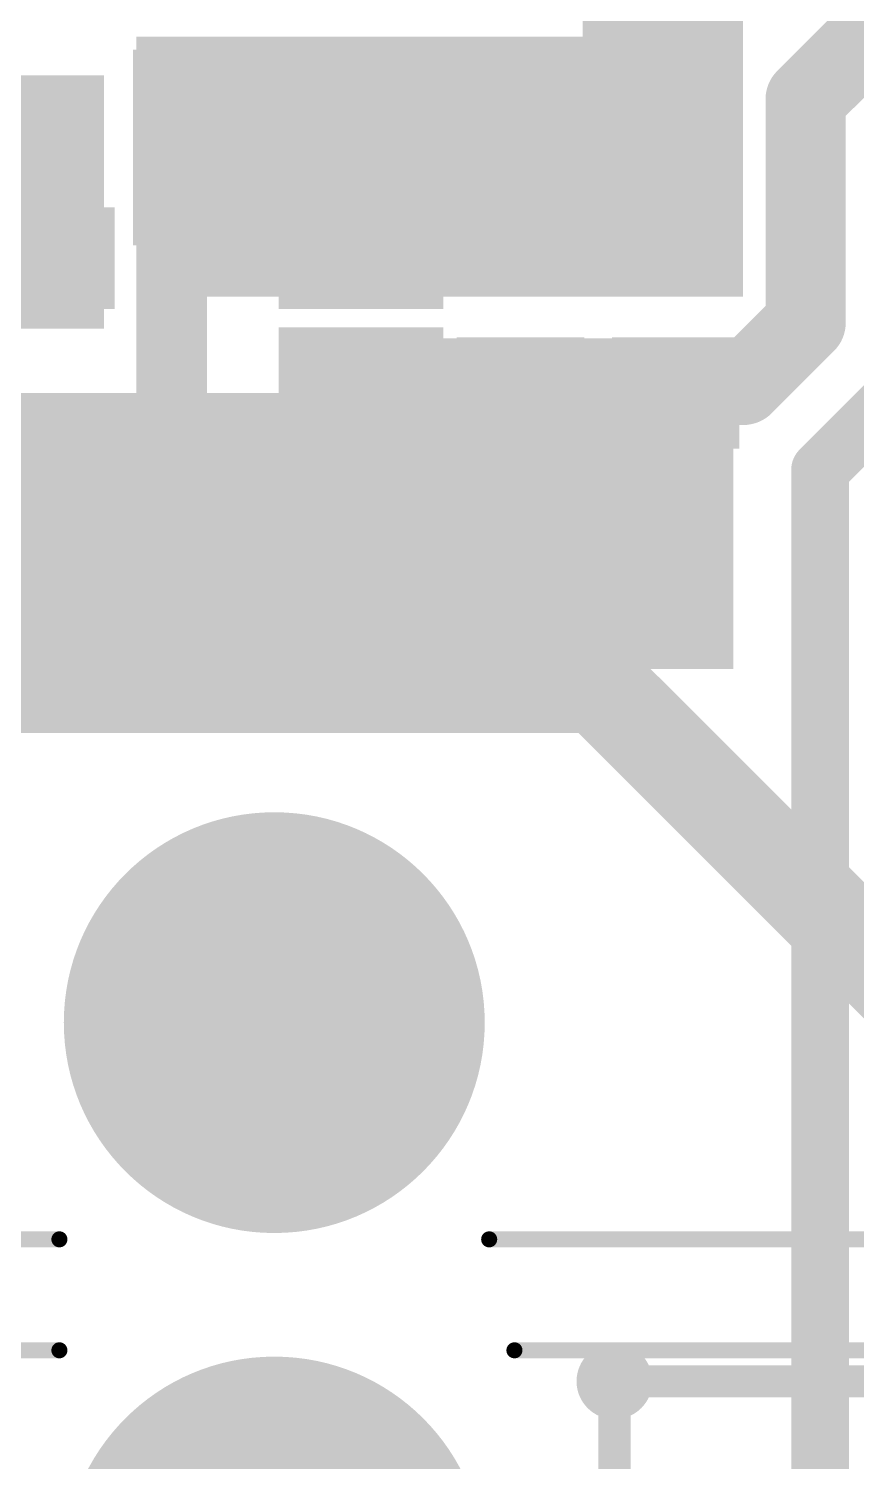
# Model space of a CAD drawing. Header units: millimetres. Extents: x -1.41 to 1.41, y -0.13 to 2.68.
# Drawn here: x -0.8165 to -0.5587, y 1.2261 to 1.6725 of the extents above; entities that cross this region are included whole.
import ezdxf

# ---------------------------------------------------------------- set-up
doc = ezdxf.new("R2010")
doc.units = ezdxf.units.MM
doc.header["$MEASUREMENT"] = 0
for name, color, linetype in [('BottomLayer', 5, 'Continuous'), ('BottomPaste', 16, 'Continuous'), ('BottomSolder', 6, 'Continuous'), ('Mechanical2', 216, 'Continuous'), ('PadHoleLayer', 156, 'Continuous'), ('TopLayer', 1, 'Continuous'), ('TopOverlay', 2, 'Continuous'), ('TopSolder', 216, 'Continuous'), ('ViaHoleLayer', 16, 'Continuous')]:
    doc.layers.add(name, color=color, linetype=linetype)

# ---------------------------------------------------------------- blocks, each defined once
blk = doc.blocks.new('SOT_23_5_B_16')
at = {"layer": 'BottomLayer'}
for points in [[(-0.07283, 0.04921), (-0.02953, 0.04921), (-0.02953, 0.02559), (-0.07283, 0.02559)], [(0.02953, 0.04921), (0.07283, 0.04921), (0.07283, 0.02559), (0.02953, 0.02559)], [(-0.07283, 0.01181), (-0.02953, 0.01181), (-0.02953, -0.01181), (-0.07283, -0.01181)], [(-0.07283, -0.02559), (-0.02953, -0.02559), (-0.02953, -0.04921), (-0.07283, -0.04921)], [(0.02953, -0.02559), (0.07283, -0.02559), (0.07283, -0.04921), (0.02953, -0.04921)]]:
    blk.add_hatch(color=5, dxfattribs=at).paths.add_polyline_path(points)
at = {"layer": 'BottomPaste'}
for points in [[(-0.07283, 0.04921), (-0.02953, 0.04921), (-0.02953, 0.02559), (-0.07283, 0.02559)], [(0.02953, 0.04921), (0.07283, 0.04921), (0.07283, 0.02559), (0.02953, 0.02559)], [(-0.07283, 0.01181), (-0.02953, 0.01181), (-0.02953, -0.01181), (-0.07283, -0.01181)], [(-0.07283, -0.02559), (-0.02953, -0.02559), (-0.02953, -0.04921), (-0.07283, -0.04921)], [(0.02953, -0.02559), (0.07283, -0.02559), (0.07283, -0.04921), (0.02953, -0.04921)]]:
    blk.add_hatch(color=16, dxfattribs=at).paths.add_polyline_path(points)
at = {"layer": 'BottomSolder'}
for points in [[(-0.07683, 0.05321), (-0.02553, 0.05321), (-0.02553, 0.02159), (-0.07683, 0.02159)], [(0.02553, 0.05321), (0.07683, 0.05321), (0.07683, 0.02159), (0.02553, 0.02159)], [(-0.07683, 0.01581), (-0.02553, 0.01581), (-0.02553, -0.01581), (-0.07683, -0.01581)], [(-0.07683, -0.02159), (-0.02553, -0.02159), (-0.02553, -0.05321), (-0.07683, -0.05321)], [(0.02553, -0.02159), (0.07683, -0.02159), (0.07683, -0.05321), (0.02553, -0.05321)]]:
    blk.add_hatch(color=6, dxfattribs=at).paths.add_polyline_path(points)
blk = doc.blocks.new('5520425_3_39')
at = {"layer": 'PadHoleLayer'}
h = blk.add_hatch(color=156, dxfattribs=at)
edge = h.paths.add_edge_path()
edge.add_arc((-0.2, -0.175), 0.06555, 0, 360)
at = {"layer": 'TopOverlay', "const_width": 0.005}
for points in [[(-0.26752, -0.1002), (-0.26752, 0.19508)], [(-0.26752, -0.43524), (-0.26752, -0.24193)]]:
    blk.add_lwpolyline(points, dxfattribs=at)
at = {"layer": 'TopOverlay', "const_width": 0.0025}
for points in [[(-0.26877, -0.1002, 1), (-0.26627, -0.1002, 1)], [(-0.26877, -0.24193, 1), (-0.26627, -0.24193, 1)]]:
    blk.add_lwpolyline(points, format="xyb", close=True, dxfattribs=at)
blk = doc.blocks.new('5520425_3_40')
at = {"layer": 'BottomSolder'}
h = blk.add_hatch(color=6, dxfattribs=at)
edge = h.paths.add_edge_path()
edge.add_arc((0.2, -0.175), 0.004, 0, 360)
at = {"layer": 'PadHoleLayer'}
h = blk.add_hatch(color=156, dxfattribs=at)
edge = h.paths.add_edge_path()
edge.add_arc((0.2, -0.175), 0.06555, 0, 360)
at = {"layer": 'TopSolder'}
h = blk.add_hatch(color=216, dxfattribs=at)
edge = h.paths.add_edge_path()
edge.add_arc((0.2, -0.175), 0.004, 0, 360)
at = {"layer": 'TopOverlay', "const_width": 0.005}
for points in [[(0.26752, -0.10807), (0.26752, 0.19508)], [(0.26752, -0.43524), (0.26752, -0.24193)]]:
    blk.add_lwpolyline(points, dxfattribs=at)
at = {"layer": 'TopOverlay', "const_width": 0.0025}
for points in [[(0.26627, -0.10807, 1), (0.26877, -0.10807, 1)], [(0.26627, -0.24193, 1), (0.26877, -0.24193, 1)]]:
    blk.add_lwpolyline(points, format="xyb", close=True, dxfattribs=at)
blk = doc.blocks.new('C___0603_B_57')
at = {"layer": 'BottomLayer'}
for points in [[(-0.045, -0.0175), (-0.045, 0.0175), (-0.015, 0.0175), (-0.015, -0.0175)], [(0.015, -0.0175), (0.015, 0.0175), (0.045, 0.0175), (0.045, -0.0175)]]:
    blk.add_hatch(color=5, dxfattribs=at).paths.add_polyline_path(points)
at = {"layer": 'BottomPaste'}
for points in [[(-0.045, -0.0175), (-0.045, 0.0175), (-0.015, 0.0175), (-0.015, -0.0175)], [(0.015, -0.0175), (0.015, 0.0175), (0.045, 0.0175), (0.045, -0.0175)]]:
    blk.add_hatch(color=16, dxfattribs=at).paths.add_polyline_path(points)
at = {"layer": 'BottomSolder'}
for points in [[(-0.04736, -0.01986), (-0.04736, 0.01986), (-0.01264, 0.01986), (-0.01264, -0.01986)], [(0.01264, -0.01986), (0.01264, 0.01986), (0.04736, 0.01986), (0.04736, -0.01986)]]:
    blk.add_hatch(color=6, dxfattribs=at).paths.add_polyline_path(points)
blk = doc.blocks.new('C___0603_B_116')
at = {"layer": 'BottomLayer'}
for points in [[(-0.045, -0.0175), (-0.045, 0.0175), (-0.015, 0.0175), (-0.015, -0.0175)], [(0.015, -0.0175), (0.015, 0.0175), (0.045, 0.0175), (0.045, -0.0175)]]:
    blk.add_hatch(color=5, dxfattribs=at).paths.add_polyline_path(points)
at = {"layer": 'BottomPaste'}
for points in [[(-0.045, -0.0175), (-0.045, 0.0175), (-0.015, 0.0175), (-0.015, -0.0175)], [(0.015, -0.0175), (0.015, 0.0175), (0.045, 0.0175), (0.045, -0.0175)]]:
    blk.add_hatch(color=16, dxfattribs=at).paths.add_polyline_path(points)
at = {"layer": 'BottomSolder'}
for points in [[(-0.04736, -0.01986), (-0.04736, 0.01986), (-0.01264, 0.01986), (-0.01264, -0.01986)], [(0.01264, -0.01986), (0.01264, 0.01986), (0.04736, 0.01986), (0.04736, -0.01986)]]:
    blk.add_hatch(color=6, dxfattribs=at).paths.add_polyline_path(points)

msp = doc.modelspace()

# ---------------------------------------------------------------- hatches: boundary and pattern name
at = {"layer": 'BottomLayer'}
for points in [[(-0.783, 1.589), (-0.594, 1.589), (-0.594, 1.67), (-0.783, 1.67)], [(-0.971, 1.579), (-0.793, 1.579), (-0.793, 1.658), (-0.971, 1.658)], [(-0.737, 1.55), (-0.597, 1.55), (-0.597, 1.576), (-0.737, 1.576)], [(-0.597, 1.473), (-0.597, 1.572), (-0.68, 1.572), (-0.68, 1.473)], [(-0.972, 1.473), (-0.6, 1.473), (-0.6, 1.505), (-0.972, 1.505)]]:
    msp.add_hatch(color=5, dxfattribs=at).paths.add_polyline_path(points)
h = msp.add_hatch(color=5, dxfattribs=at)
edge = h.paths.add_edge_path()
edge.add_arc((-0.7705, 1.653), 0.01181, 0, 360)
h = msp.add_hatch(color=5, dxfattribs=at)
edge = h.paths.add_edge_path()
edge.add_arc((-0.746, 1.653), 0.01181, 0, 360)
h = msp.add_hatch(color=5, dxfattribs=at)
edge = h.paths.add_edge_path()
edge.add_arc((-0.7215, 1.653), 0.01181, 0, 360)
h = msp.add_hatch(color=5, dxfattribs=at)
edge = h.paths.add_edge_path()
edge.add_arc((-0.81, 1.638), 0.01181, 0, 360)
h = msp.add_hatch(color=5, dxfattribs=at)
edge = h.paths.add_edge_path()
edge.add_arc((-0.7705, 1.6285), 0.01181, 0, 360)
h = msp.add_hatch(color=5, dxfattribs=at)
edge = h.paths.add_edge_path()
edge.add_arc((-0.746, 1.628), 0.01181, 0, 360)
h = msp.add_hatch(color=5, dxfattribs=at)
edge = h.paths.add_edge_path()
edge.add_arc((-0.7215, 1.628), 0.01181, 0, 360)
h = msp.add_hatch(color=5, dxfattribs=at)
edge = h.paths.add_edge_path()
edge.add_arc((-0.669, 1.521), 0.01181, 0, 360)
h = msp.add_hatch(color=5, dxfattribs=at)
edge = h.paths.add_edge_path()
edge.add_arc((-0.6405, 1.521), 0.01181, 0, 360)
h = msp.add_hatch(color=5, dxfattribs=at)
edge = h.paths.add_edge_path()
edge.add_arc((-0.612, 1.521), 0.01181, 0, 360)
h = msp.add_hatch(color=5, dxfattribs=at)
edge = h.paths.add_edge_path()
edge.add_arc((-0.63405, 1.25105), 0.01181, 0, 360)
at = {"layer": 'BottomSolder'}
h = msp.add_hatch(color=6, dxfattribs=at)
edge = h.paths.add_edge_path()
edge.add_arc((-0.7705, 1.653), 0.00591, 0, 360)
h = msp.add_hatch(color=6, dxfattribs=at)
edge = h.paths.add_edge_path()
edge.add_arc((-0.746, 1.653), 0.00591, 0, 360)
h = msp.add_hatch(color=6, dxfattribs=at)
edge = h.paths.add_edge_path()
edge.add_arc((-0.7215, 1.653), 0.00591, 0, 360)
h = msp.add_hatch(color=6, dxfattribs=at)
edge = h.paths.add_edge_path()
edge.add_arc((-0.81, 1.638), 0.00591, 0, 360)
h = msp.add_hatch(color=6, dxfattribs=at)
edge = h.paths.add_edge_path()
edge.add_arc((-0.7705, 1.6285), 0.00591, 0, 360)
h = msp.add_hatch(color=6, dxfattribs=at)
edge = h.paths.add_edge_path()
edge.add_arc((-0.746, 1.628), 0.00591, 0, 360)
h = msp.add_hatch(color=6, dxfattribs=at)
edge = h.paths.add_edge_path()
edge.add_arc((-0.7215, 1.628), 0.00591, 0, 360)
h = msp.add_hatch(color=6, dxfattribs=at)
edge = h.paths.add_edge_path()
edge.add_arc((-0.669, 1.521), 0.00591, 0, 360)
h = msp.add_hatch(color=6, dxfattribs=at)
edge = h.paths.add_edge_path()
edge.add_arc((-0.6405, 1.521), 0.00591, 0, 360)
h = msp.add_hatch(color=6, dxfattribs=at)
edge = h.paths.add_edge_path()
edge.add_arc((-0.612, 1.521), 0.00591, 0, 360)
h = msp.add_hatch(color=6, dxfattribs=at)
edge = h.paths.add_edge_path()
edge.add_arc((-0.63405, 1.25105), 0.00591, 0, 360)
at = {"layer": 'TopLayer'}
for points in [[(-0.784, 1.605), (-0.706, 1.605), (-0.706, 1.666), (-0.784, 1.666)], [(-0.974, 1.581), (-0.793, 1.581), (-0.793, 1.655), (-0.974, 1.655)], [(-0.975, 1.494), (-0.598, 1.494), (-0.598, 1.559), (-0.975, 1.559)]]:
    msp.add_hatch(color=1, dxfattribs=at).paths.add_polyline_path(points)
h = msp.add_hatch(color=1, dxfattribs=at)
edge = h.paths.add_edge_path()
edge.add_arc((-0.7705, 1.653), 0.01181, 0, 360)
h = msp.add_hatch(color=1, dxfattribs=at)
edge = h.paths.add_edge_path()
edge.add_arc((-0.746, 1.653), 0.01181, 0, 360)
h = msp.add_hatch(color=1, dxfattribs=at)
edge = h.paths.add_edge_path()
edge.add_arc((-0.7215, 1.653), 0.01181, 0, 360)
h = msp.add_hatch(color=1, dxfattribs=at)
edge = h.paths.add_edge_path()
edge.add_arc((-0.81, 1.638), 0.01181, 0, 360)
h = msp.add_hatch(color=1, dxfattribs=at)
edge = h.paths.add_edge_path()
edge.add_arc((-0.7705, 1.6285), 0.01181, 0, 360)
h = msp.add_hatch(color=1, dxfattribs=at)
edge = h.paths.add_edge_path()
edge.add_arc((-0.746, 1.628), 0.01181, 0, 360)
h = msp.add_hatch(color=1, dxfattribs=at)
edge = h.paths.add_edge_path()
edge.add_arc((-0.7215, 1.628), 0.01181, 0, 360)
h = msp.add_hatch(color=1, dxfattribs=at)
edge = h.paths.add_edge_path()
edge.add_arc((-0.669, 1.521), 0.01181, 0, 360)
h = msp.add_hatch(color=1, dxfattribs=at)
edge = h.paths.add_edge_path()
edge.add_arc((-0.6405, 1.521), 0.01181, 0, 360)
h = msp.add_hatch(color=1, dxfattribs=at)
edge = h.paths.add_edge_path()
edge.add_arc((-0.612, 1.521), 0.01181, 0, 360)
h = msp.add_hatch(color=1, dxfattribs=at)
edge = h.paths.add_edge_path()
edge.add_arc((-0.63405, 1.25105), 0.01181, 0, 360)
at = {"layer": 'TopSolder'}
h = msp.add_hatch(color=216, dxfattribs=at)
edge = h.paths.add_edge_path()
edge.add_arc((-0.7705, 1.653), 0.00591, 0, 360)
h = msp.add_hatch(color=216, dxfattribs=at)
edge = h.paths.add_edge_path()
edge.add_arc((-0.746, 1.653), 0.00591, 0, 360)
h = msp.add_hatch(color=216, dxfattribs=at)
edge = h.paths.add_edge_path()
edge.add_arc((-0.7215, 1.653), 0.00591, 0, 360)
h = msp.add_hatch(color=216, dxfattribs=at)
edge = h.paths.add_edge_path()
edge.add_arc((-0.81, 1.638), 0.00591, 0, 360)
h = msp.add_hatch(color=216, dxfattribs=at)
edge = h.paths.add_edge_path()
edge.add_arc((-0.7705, 1.6285), 0.00591, 0, 360)
h = msp.add_hatch(color=216, dxfattribs=at)
edge = h.paths.add_edge_path()
edge.add_arc((-0.746, 1.628), 0.00591, 0, 360)
h = msp.add_hatch(color=216, dxfattribs=at)
edge = h.paths.add_edge_path()
edge.add_arc((-0.7215, 1.628), 0.00591, 0, 360)
h = msp.add_hatch(color=216, dxfattribs=at)
edge = h.paths.add_edge_path()
edge.add_arc((-0.669, 1.521), 0.00591, 0, 360)
h = msp.add_hatch(color=216, dxfattribs=at)
edge = h.paths.add_edge_path()
edge.add_arc((-0.6405, 1.521), 0.00591, 0, 360)
h = msp.add_hatch(color=216, dxfattribs=at)
edge = h.paths.add_edge_path()
edge.add_arc((-0.612, 1.521), 0.00591, 0, 360)
h = msp.add_hatch(color=216, dxfattribs=at)
edge = h.paths.add_edge_path()
edge.add_arc((-0.63405, 1.25105), 0.00591, 0, 360)
at = {"layer": 'ViaHoleLayer'}
h = msp.add_hatch(color=16, dxfattribs=at)
edge = h.paths.add_edge_path()
edge.add_arc((-0.7705, 1.653), 0.00591, 0, 360)
h = msp.add_hatch(color=16, dxfattribs=at)
edge = h.paths.add_edge_path()
edge.add_arc((-0.746, 1.653), 0.00591, 0, 360)
h = msp.add_hatch(color=16, dxfattribs=at)
edge = h.paths.add_edge_path()
edge.add_arc((-0.7215, 1.653), 0.00591, 0, 360)
h = msp.add_hatch(color=16, dxfattribs=at)
edge = h.paths.add_edge_path()
edge.add_arc((-0.81, 1.638), 0.00591, 0, 360)
h = msp.add_hatch(color=16, dxfattribs=at)
edge = h.paths.add_edge_path()
edge.add_arc((-0.7705, 1.6285), 0.00591, 0, 360)
h = msp.add_hatch(color=16, dxfattribs=at)
edge = h.paths.add_edge_path()
edge.add_arc((-0.746, 1.628), 0.00591, 0, 360)
h = msp.add_hatch(color=16, dxfattribs=at)
edge = h.paths.add_edge_path()
edge.add_arc((-0.7215, 1.628), 0.00591, 0, 360)
h = msp.add_hatch(color=16, dxfattribs=at)
edge = h.paths.add_edge_path()
edge.add_arc((-0.669, 1.521), 0.00591, 0, 360)
h = msp.add_hatch(color=16, dxfattribs=at)
edge = h.paths.add_edge_path()
edge.add_arc((-0.6405, 1.521), 0.00591, 0, 360)
h = msp.add_hatch(color=16, dxfattribs=at)
edge = h.paths.add_edge_path()
edge.add_arc((-0.612, 1.521), 0.00591, 0, 360)
h = msp.add_hatch(color=16, dxfattribs=at)
edge = h.paths.add_edge_path()
edge.add_arc((-0.63405, 1.25105), 0.00591, 0, 360)

# ---------------------------------------------------------------- linework, layer by layer
at = {"layer": 'BottomLayer'}
for points, const_width in [([(-0.619, 1.686), (-0.507, 1.798)], 0.05), ([(-0.5745, 1.6505), (-0.469, 1.756)], 0.025), ([(-0.619, 1.645), (-0.619, 1.686)], 0.05), ([(-0.621, 1.643), (-0.619, 1.645)], 0.05), ([(-0.694, 1.643), (-0.621, 1.643)], 0.05), ([(-0.5745, 1.58092), (-0.5745, 1.6505)], 0.025), ([(-0.772, 1.544), (-0.772, 1.598)], 0.022), ([(-0.59392, 1.5615), (-0.5745, 1.58092)], 0.025), ([(-0.57, 1.535), (-0.536, 1.569)], 0.018), ([(-0.615, 1.559), (-0.613, 1.561)], 0.022), ([(-0.613, 1.561), (-0.6125, 1.5615)], 0.025), ([(-0.6125, 1.5615), (-0.59392, 1.5615)], 0.025), ([(-0.772, 1.544), (-0.7542, 1.5262)], 0.022), ([(-0.57, 1.04799), (-0.57, 1.535)], 0.018), ([(-0.7542, 1.5262), (-0.713, 1.5262)], 0.022), ([(-0.703, 1.484), (-0.678, 1.484)], 0.022), ([(-0.63405, 1.13695), (-0.63405, 1.25105)], 0.01)]:
    msp.add_lwpolyline(points, dxfattribs=dict(at, const_width=const_width))
for points, const_width in [([(-0.6315, 1.686, 1), (-0.6065, 1.686, 1)], 0.025), ([(-0.6315, 1.686, 1), (-0.6065, 1.686, 1)], 0.025), ([(-0.6315, 1.645, 1), (-0.6065, 1.645, 1)], 0.025), ([(-0.6315, 1.645, 1), (-0.6065, 1.645, 1)], 0.025), ([(-0.7065, 1.643, 1), (-0.6815, 1.643, 1)], 0.025), ([(-0.6335, 1.643, 1), (-0.6085, 1.643, 1)], 0.025), ([(-0.6335, 1.643, 1), (-0.6085, 1.643, 1)], 0.025), ([(-0.58075, 1.6505, 1), (-0.56825, 1.6505, 1)], 0.0125), ([(-0.58075, 1.6505, 1), (-0.56825, 1.6505, 1)], 0.0125), ([(-0.7775, 1.598, 1), (-0.7665, 1.598, 1)], 0.011), ([(-0.58075, 1.58092, 1), (-0.56825, 1.58092, 1)], 0.0125), ([(-0.58075, 1.58092, 1), (-0.56825, 1.58092, 1)], 0.0125), ([(-0.61925, 1.561, 1), (-0.60675, 1.561, 1)], 0.0125), ([(-0.61875, 1.5615, 1), (-0.60625, 1.5615, 1)], 0.0125), ([(-0.61875, 1.5615, 1), (-0.60625, 1.5615, 1)], 0.0125), ([(-0.6185, 1.561, 1), (-0.6075, 1.561, 1)], 0.011), ([(-0.60017, 1.5615, 1), (-0.58767, 1.5615, 1)], 0.0125), ([(-0.60017, 1.5615, 1), (-0.58767, 1.5615, 1)], 0.0125), ([(-0.6205, 1.559, 1), (-0.6095, 1.559, 1)], 0.011), ([(-0.7775, 1.544, 1), (-0.7665, 1.544, 1)], 0.011), ([(-0.7775, 1.544, 1), (-0.7665, 1.544, 1)], 0.011), ([(-0.5745, 1.535, 1), (-0.5655, 1.535, 1)], 0.009), ([(-0.5745, 1.535, 1), (-0.5655, 1.535, 1)], 0.009), ([(-0.7597, 1.5262, 1), (-0.7487, 1.5262, 1)], 0.011), ([(-0.7597, 1.5262, 1), (-0.7487, 1.5262, 1)], 0.011), ([(-0.7185, 1.5262, 1), (-0.7075, 1.5262, 1)], 0.011), ([(-0.7085, 1.484, 1), (-0.6975, 1.484, 1)], 0.011), ([(-0.6835, 1.484, 1), (-0.6725, 1.484, 1)], 0.011), ([(-0.63655, 1.25105, 1), (-0.63155, 1.25105, 1)], 0.005)]:
    msp.add_lwpolyline(points, format="xyb", close=True, dxfattribs=dict(at, const_width=const_width))
at = {"layer": 'Mechanical2', "const_width": 0.015}
msp.add_lwpolyline([(1.39764, 1.27953, 1), (-1.39764, 1.27953, 1)], format="xyb", close=True, dxfattribs=at)
at = {"layer": 'TopLayer'}
for points, const_width in [([(-0.852, 1.468), (-0.639, 1.468)], 0.03), ([(-0.639, 1.468), (-0.54143, 1.37043)], 0.03), ([(-0.636, 1.253), (-0.63405, 1.25105)], 0.01), ([(-0.63405, 1.25105), (-0.50595, 1.25105)], 0.01)]:
    msp.add_lwpolyline(points, dxfattribs=dict(at, const_width=const_width))
for points, const_width in [([(-0.6465, 1.468, 1), (-0.6315, 1.468, 1)], 0.015), ([(-0.6465, 1.468, 1), (-0.6315, 1.468, 1)], 0.015), ([(-0.6385, 1.253, 1), (-0.6335, 1.253, 1)], 0.005), ([(-0.63655, 1.25105, 1), (-0.63155, 1.25105, 1)], 0.005), ([(-0.63655, 1.25105, 1), (-0.63155, 1.25105, 1)], 0.005)]:
    msp.add_lwpolyline(points, format="xyb", close=True, dxfattribs=dict(at, const_width=const_width))

# ---------------------------------------------------------------- block references
for name, p, rotation in [('5520425_3_40', (-0.565, 1.5628), 270), ('C___0603_B_116', (-0.66329, 1.589), 270), ('C___0603_B_57', (-0.615, 1.589), 270), ('SOT_23_5_B_16', (-0.76418, 1.5636), 180), ('5520425_3_39', (-0.565, 0.99319), 270)]:
    msp.add_blockref(name, p, dxfattribs=dict(rotation=rotation))

doc.saveas('drawing.dxf')
